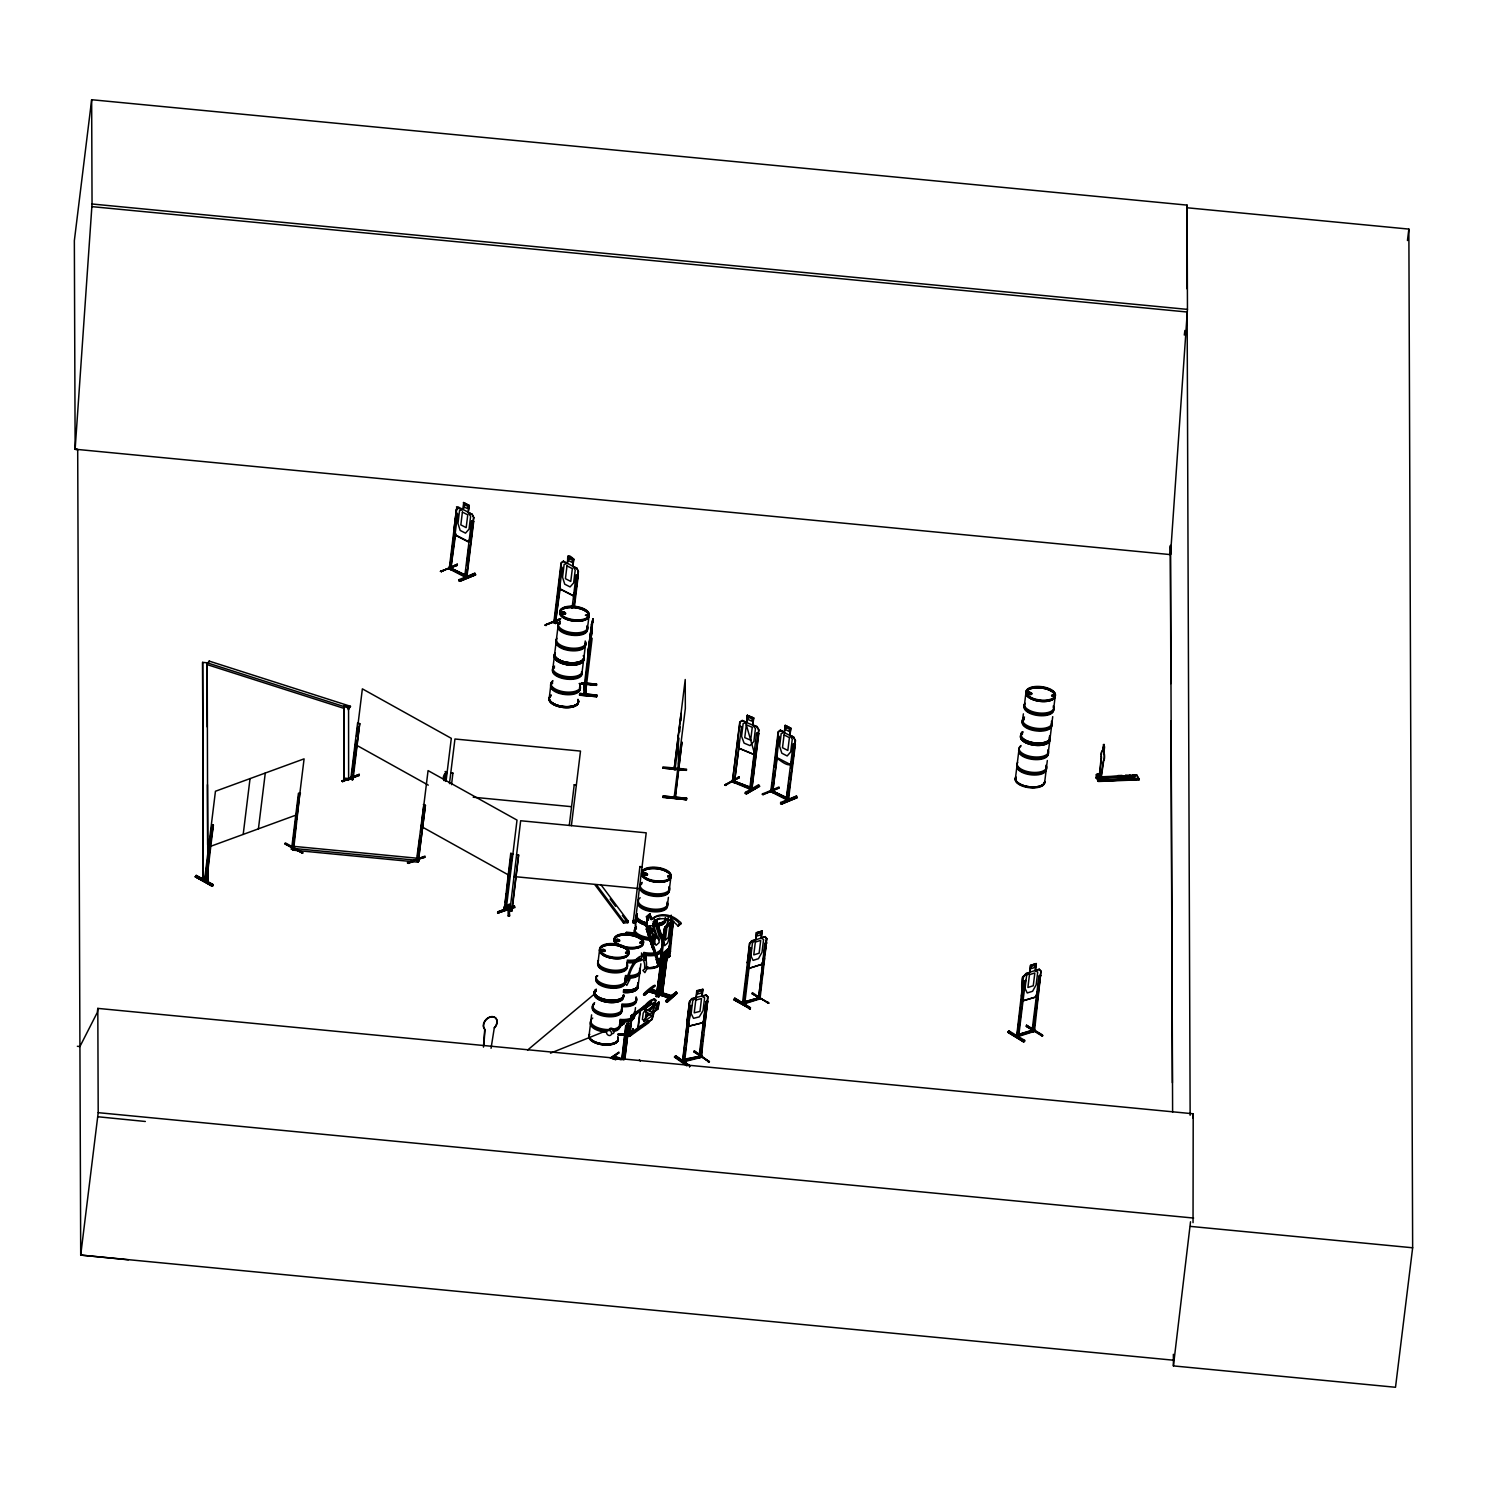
<?xml version="1.0" encoding="UTF-8"?>
<svg xmlns="http://www.w3.org/2000/svg" width="1487" height="1487" viewBox="0 0 1487 1487"><rect width="100%" height="100%" fill="white"/><g stroke="black" fill="none" stroke-linecap="round" stroke-linejoin="round"><path stroke-width="1.5" d="M591.752 625.507L592.439 620.73M1098.057 774.467L1098.112 775.712L1098.205 774.504M1099.748 774.504L1099.934 775.638L1100.12 774.708M634.875 934.208L626.343 932.646L634.912 933.855M1097.536 774.913L1098.41 775.508M591.975 625.748L592.848 618.666L589.93 644.28L591.436 628.146L591.51 631.473M591.529 633.258L591.789 629.168M663.09 796.065L686.641 798.24L663.09 796.065L662.96 797.46L686.511 799.653L662.979 797.032L686.511 799.69L686.641 798.24M1098.819 775.285L1099.079 775.842M1099.915 775.285L1097.443 774.653M75.131 449.223L92.045 203.998L91.655 99.722L1187.072 205.113L1187.462 309.389L1170.529 554.614L75.131 449.223L77.696 449.483L80.707 1255.084L128.347 1259.805M483.461 1047.127L484.725 1029.357A7.9 5.874 -48.3 0 1 485.933 1019.506A7.9 5.874 -48.3 0 1 495.543 1017.87A7.9 5.874 -48.3 0 1 494.316 1027.721L491.045 1048.298M483.87 1045.138L484.966 1029.58A7.9 5.874 -48.3 0 1 486.175 1019.729A7.9 5.874 -48.3 0 1 495.784 1018.093A7.9 5.874 -48.3 0 1 494.576 1027.945L494.316 1027.721M592.662 622.198L584.465 695.08L591.733 629.596C590.376 626.64 585.785 673.537 589.577 653.518M1098.354 775.303L1097.425 773.742L1098.465 774.857L1097.61 778.946L1098.465 774.857M1101.105 778.463L1103.633 761.047A5.26 1.599 87.6 0 0 1104.209 753.221L1104.153 744.392L1102.387 750.768A5.26 1.599 87.6 0 0 1101.179 757.589L1099.283 776.028L1100.808 778.482L1103.317 761.047A5.26 1.599 87.6 0 0 1103.893 753.221L1104.562 746.883L1103.428 744.467M591.826 635.079L591.956 623.09L591.64 624.614M659.206 962.312L647.496 928.39L646.585 929.171L652.626 948.353L646.362 929.208L646.678 925.676M647.012 925.843L646.733 929.171L652.942 948.186L656.269 954.115M465.078 576.491L449.576 568.499L449.278 566.696L451.212 567.699M465.059 574.893L465.524 576.64C470.487 577.941 463.628 571.175 464.706 576.807L471.565 521.008L473.684 521.584L466.844 577.346M553.815 622.774L553.87 620.469L556.082 621.027L555.562 623.518L553.796 622.663L561.101 562.755L563.387 561.175C572.83 569.856 561.9 547.606 573.852 559.261L572.848 566.194L575.209 570.097L573.629 582.904L570.097 586.919L564.744 584.187L562.569 577.216L564.131 564.391L567.272 563.573L568.127 556.324M554.149 620.692L556.398 621.194M589.837 639.168L589.261 649.782L589.967 646.064M772.348 790.378L771.14 789.764L772.013 789.393M772.998 792.218L788.482 800.043M773.24 790.192L770.935 789.504L770.731 791.697L778.166 731.79L780.471 730.21L784.355 732.217L785.21 725.34L790.935 728.295L789.913 735.229L793.779 737.069L789.857 735.284M788.203 798.389L788.129 800.526L770.972 791.753M656.176 996.364L659.28 996.383L656.176 996.364L660.971 963.966L659.912 964.877A14.796 6.747 7 0 1 645.674 968.502M659.038 996.327L663.295 961.29L661.808 960.825M579.54 695.21L596.677 696.678L579.558 695.024M589.131 642.793L588.239 650.73L591.64 624.41L584.298 685.414L584.521 682.273M682.552 1061.495L682.7 1059.506L699.578 1056.328L684.503 1059.655M699.355 1055.287L699.41 1057.777L701.752 1055.287L701.511 1057.313L682.737 1061.997L689.299 1005.788L690.99 1005.361L684.578 1061.662L684.875 1059.525M1099.841 773.705L1101.495 757.571A5.26 1.599 87.6 0 1 1101.365 756.214M588.313 650.73L588.48 649.001M91.655 99.722L74.35 240.69L75.131 449.371L77.696 449.613M1193.039 1222.649L1193.206 1113.782L97.807 1008.39L97.306 1012.461L79.926 1046.532L77.361 1046.29M97.807 1008.39L98.198 1112.666L80.707 1255.084L1173.801 1360.233M207.213 726.92L206.99 664.559L209.202 661.102L350.504 706.306L348.516 707.998L207.195 662.812L202.622 662.366L203.217 878.929M209.202 661.102L206.99 664.559L343.869 708.332M213.087 884.635L196.21 875.471L213.087 884.635L212.028 886.14L195.28 876.772L212.827 885.676M196.265 875.415L195.243 876.902M202.622 662.366L203.217 881.233L207.808 881.679L207.195 662.812M206.526 880.88L204.853 881.345L211.879 825.489L213.366 824.932L206.86 879.207L209.76 849.244M210.299 844.765L213.366 824.932M212.028 886.14L195.355 876.735M243.199 834.411L250.039 778.612M258.422 828.835L265.281 773.036M291.21 847.386L285.151 844.04L285.281 842.869L302.177 852.163M285.392 843.798L302.846 852.887L295.857 849.932M291.415 849.17L293.831 848.817L294.073 846.791L291.582 849.114L298.441 793.314L299.928 792.757L293.664 849.04L291.415 849.17L291.917 846.977M293.664 848.928L292.158 849.43L291.824 847.088M292.158 849.43L299.017 793.63L300.504 793.073M418.721 858.984L418.739 861.252L416.472 860.527L423.907 804.523L425.412 805.341L418.237 862.2L292.679 850.118L292.883 846.27L416.174 858.129M293.59 844.281L296.08 824.114M296.619 819.634L304.091 758.853L215.448 791.251L204.444 880.955M301.935 853.278L302.158 852.107M348.348 707.942L348.571 706.195L343.999 705.749L344.055 779.876L348.627 780.303L348.571 706.195M348.516 707.998L348.293 709.745L350.504 706.306M351.713 776.53C350.951 784.839 358.386 773.705 342.642 781.642L341.806 781.01M353.162 777.72L359.148 775.508L359.296 774.337L342.512 781.363L359.018 775.229M342.642 781.642L342.772 780.471M359.724 723.593L357.623 722.961L350.783 778.928L352.289 779.597L359.724 723.593L353.051 779.485M352.716 777.664L351.025 776.79L351.62 778.612M351.601 776.53L351.36 778.556L352.772 779.262M352.159 772.032L356.062 740.191M356.545 736.195L357.716 726.79M358.255 722.329L362.363 688.853L451.305 738.333L446.044 781.195M350.876 776.79L352.289 777.497L352.14 779.653L353.33 777.385M358.311 774.876L359.148 775.508M457.345 564.205L441.267 571.603L457.308 564.186L457.215 565.357L440.431 571.361L457.215 565.357M441.397 571.863L441.546 570.711M407.494 862.776L408.33 863.389L408.386 862.2M450.003 566.566L449.223 568.982L456.509 508.982L454.241 527.383L455.171 535.116L468.609 542.049L471.416 536.231M450.301 564.131L452.773 544.038M453.331 539.577L454.148 532.885M450.765 567.532L450.97 569.725L451.49 567.235M455.728 533.684L450.673 569.633L457.643 513.833L456.621 512.792M416.49 860.694L417.308 858.278M417.587 856.047L420.059 835.88M420.598 831.4L421.434 824.672M421.973 820.192L428.07 770.601L517.011 820.099L506.138 909.747M417.122 858.185L418.163 861.456L425.412 805.341M411.527 861.345L407.401 862.888L424.985 856.103L424.854 857.255L417.977 859.263L417.996 861.363M468.256 512.42L469.26 505.487L463.535 502.532C469.204 520.134 439.52 495.413 472.011 514.446M463.702 502.866L462.68 509.799L459.539 510.617L457.977 523.424L460.152 530.394L465.505 533.145L469.037 529.13L470.617 516.305L468.033 512.55L469.26 505.487M423.925 856.754L417.717 859.04M459.818 581.305L458.981 579.688L474.799 573.183L475.617 574.837L459.818 581.305L475.636 574.8M465.264 576.584L466.082 569.874M466.639 565.413L469.093 545.339M465.264 575.023L451.137 568.276L466.267 575.525L466.472 577.699L473.851 517.718L472.123 514.26L468.424 512.346M471.23 536.082L473.479 517.792M443.944 780.582C441.063 774.318 449.204 771.028 445.059 771.623M444.52 780.359L445.356 773.649M445.468 781.418L446.565 772.459M474.911 573.331L458.832 580.841M449.464 783.63L454.948 739.002L580.506 751.084L571.398 825.675M451.546 784.671L452.903 773.11L450.784 772.905L452.903 773.11M514.279 905.769L515.06 907.442L497.625 913.074L497.773 911.903L514.279 905.769L497.773 911.903M510.747 853.371L512.848 854.003L510.747 853.371L504.297 908.873M504.558 906.828L504.483 908.966C507.402 910.732 506.621 906.773 503.981 907.051M505.283 902.442L506.379 893.483M506.918 889.003L507.755 882.293M508.294 877.813L510.784 857.646M512.272 854.207L505.078 909.97L506.249 907.721L504.985 906.996L503.721 909.077M508.182 915.936L507.996 905.025L509.39 904.022L509.483 916.066L508.182 915.936L509.353 915.75M509.632 908.408L509.892 910.973L510.134 908.39M509.483 916.066L509.576 914.895M559.818 619.967L545.023 625.153L559.744 619.614M545.989 625.655L546.026 624.466L559.967 618.796M511.695 911.066L518.61 854.858L516.491 854.653L518.61 855.229L512.011 911.066L509.632 910.472M554.632 620.153L556.826 602.291M557.365 597.83L561.454 562.867L563.443 561.454M561.212 566.584L562.235 567.606L555.376 623.406L560.32 587.477M549.149 698.76L550.655 686.418M552.867 668.425L554.391 656.083M554.521 654.875L556.082 642.533M557.941 627.124L556.361 639.949A14.982 6.822 7 0 0 570.859 649.912A14.982 6.822 7 0 0 585.209 642.644M573.629 559.391L572.625 566.324L576.714 568.034L578.443 571.491L576.008 590.004M572.049 608.276L576.157 574.781L578.276 575.376L574.447 606.622M572.588 608.034L573.146 603.573M573.685 599.112L574.242 594.651M578.053 571.566L575.822 589.874L573.09 595.525L559.93 588.759L558.833 581.175L559.763 588.908L573.201 595.822L575.989 589.8M573.889 606.845L578.239 571.491L576.714 568.034M583.759 658.908L582.198 671.25A14.74 6.71 7 0 1 565.655 676.362A14.74 6.71 7 0 1 553.387 666.734M583.908 657.7L585.413 645.358M587.588 627.365L589.149 615.023M585.636 679.931L586.733 670.99M587.291 666.529L588.108 659.838M588.926 653.146L589.484 648.685M569.279 825.489L574.224 784.783L576.343 785.359L574.224 784.783M592.123 638.258L585.283 695.154C588.071 691.641 582.885 690.804 584.447 693.871M579.335 683.741L596.454 685.34L596.603 684.15L581.621 682.756L596.603 684.169M596.659 696.808L596.789 695.042M588.964 1036.197L590.506 1023.855M591.603 1014.859L590.785 1021.272A14.982 6.822 7 0 0 605.302 1031.234M599.577 949.635L598.071 961.977A14.982 6.822 7 0 0 612.57 971.94A14.982 6.822 7 0 0 626.919 964.691M600.822 884.561L628.053 920.955L627.83 922.702L623.555 923.018L623.759 921.289L596.529 884.877M626.324 933.353L626.455 932.163L635.023 933.055M616.324 1059.395L612.105 1057.889L612.384 1056.755L620.544 1059.711M614.205 1056.551L622.365 1059.506M639.912 866.549L642.049 867.125L639.912 866.549L633.072 922.721C636.269 924.914 636.771 919.115 633.146 920.732M620.915 1025.547L621.306 1022.35L624.205 1020.305L624.391 1023.707L620.915 1025.547L623.815 1023.502L624.205 1020.305M610.934 1057.592L618.666 1052.982L611.789 1057.815M621.492 1025.751L621.882 1022.554L624.782 1020.51M611.659 1058.205L615.748 1059.673L611.603 1058.335L618.908 1052.164L610.376 1058.112M634.949 923.018L635.191 920.379L632.997 921.252M621.826 1058.856L625.674 1025.751L627.7 1024.58M622.012 1059.19L626.046 1026.234C629.763 1026.142 626.083 1021.179 626.51 1026.067L625.674 1025.751M622.904 1056.105L623.704 1049.562M624.726 1043.093L625.321 1036.476M626.064 1032.201L626.845 1025.528L628.741 1026.086L624.912 1059.097M627.086 1026.272L629.243 1025.658L627.086 1026.272L628.666 1023.019L626.808 1023.725M623.425 1059.692L627.57 1026.904L624.094 1059.673M623.889 1059.599L627.942 1026.569M628.388 1025.342L628.666 1023.019M624.614 1058.856L628.927 1026.402M629.243 1025.658L627.867 1027.145L626.046 1026.234M630.934 1033.335C632.087 1038.205 626.808 1031.327 629.614 1036.216M633.22 1014.729C634.28 1019.673 629.243 1012.573 631.826 1017.647M629.67 1036.067L628.704 1036.104L631.343 1015.509L632.477 1014.692M629.54 1036.253L632.291 1014.636L633.369 1015.249L631.343 1015.509M629.782 1036.104L628.927 1034.283M632.347 1014.877L631.956 1017.796M662.849 768.11L662.979 766.939L686.529 769.169L686.399 770.34L662.849 768.11L686.399 770.34M634.67 1014.041L635.488 1007.647M638.239 985.1L639.763 972.74M640.042 970.156L640.86 963.762M654.912 1004.71L655.711 1000.1C650.934 996.364 643.629 1007.703 639.968 1010.9L637.979 1027.015L641.808 1026.513M638.351 1026.848L640.302 1011.067M643.499 994.691L654.596 985.881L644.689 995.063C638.89 995.993 657.905 981.476 654.708 986.216L644.689 995.063M674.466 767.199C675.433 766.009 676.492 770.954 674.057 769.727L685.228 679.522L685.34 708.481L674.076 798.11L675.247 797.738M681.065 720.73L681.065 713.425L674.206 769.244M675.042 769.801L678.853 738.147M679.689 731.92L680.228 726.957M648.592 991.625L669.949 998.13L648.592 991.587M649.15 991.141L649.28 989.97L671.548 996.848L671.696 995.677L650.395 988.985L650.247 990.156M650.451 989.022L671.678 996.569M674.076 798.11C674.169 793.556 676.325 797.348 674.559 795.601M675.117 797.775L681.975 741.976L675.265 798.222M628.797 1036.216L649.001 1020.807L648.778 1022.684L629.503 1036.458M631.083 1017.61L651.287 1002.201L651.064 1004.097L630.934 1017.331L632.96 1016.848M653.518 985.844L654.708 986.216M641.752 1026.755L652.068 1019.283L655.711 1000.1M638.127 1026.774L641.585 1026.439L652.087 1019.469L654.299 1011.643L658.146 1008.929L658.983 1002.071L657.923 1008.855L653.964 1011.42L652.273 1015.77L645.079 1020.826L642.421 1019.562L643.202 1013.167L646.715 1007.554L653.89 1002.498L654.763 1005.026L658.983 1002.071M667.589 903.78L668.407 897.367M669.485 888.371L671.027 876.029M656.418 996.68L660.693 961.81L662.83 962.238L658.555 997.108L662.291 962.182L660.804 961.717M657.142 993.576L657.942 987.033M658.481 982.665L659.559 973.948M660.098 969.598L660.618 965.23M657.366 993.632L657.905 989.283M658.704 982.74L659.503 976.197M660.321 969.654L660.841 965.305M659.038 982.721L659.559 978.353M658.332 997.033L663.295 961.29M659.243 996.494L663.853 958.836M660.079 991.848L664.187 959.059M659.912 993.948L661.938 994.45L666.696 958.818L665.563 959.617L661.529 994.543L665.674 959.524L666.957 958.855L665.098 958.279M661.585 994.431L666.009 959.505M666.678 958.65L662.421 993.762L666.919 958.966M677.198 993.242L667.18 1002.126L666.139 1000.602C667.143 997.015 679.317 990.714 676.009 992.907L676.195 991.773M666.306 1001.699L666.25 1000.658M667.18 1002.126L677.105 993.112M672.124 996.309L659.299 992.238M687.737 1065.324C688.128 1063.502 671.38 1056.03 675.377 1056.811L675.526 1055.64L689.745 1065.659L689.615 1066.83M688.611 1026.383L687.18 1019.97L689.448 1001.532L691.92 998.558L706.232 994.933L708.054 997.015L705.6 1015.435L702.905 1022.61L688.444 1026.272L703.054 1022.721L705.637 1015.305M687.329 1020.082L689.633 1001.587L691.92 998.558M689.801 1001.68L682.44 1061.588L684.132 1061.16M684.689 1056.699L685.767 1047.777M686.325 1043.316L687.143 1036.606M687.7 1032.145L688.797 1023.223M689.336 1018.762L690.154 1012.052M696.065 997.74L696.734 990.695L703.054 989.245L701.976 996.402L704.615 997.796L703.035 1010.602L699.28 1016.885L693.537 1018.335L691.139 1013.614L692.719 1000.807L695.897 997.554M689.745 1065.659L689.466 1066.681M739.169 776.66L739.076 777.85L724.82 784.969M725.786 785.508L725.898 784.337L725.637 785.248L738.927 777.589M694.317 1051.829L709.411 1061.83L694.132 1052.053L694.317 1050.881L708.518 1061.755M702.663 989.413L701.808 996.29L706.269 995.305M695.173 1051.792L694.132 1052.053M732.459 779.783C731.325 782.998 736.678 783.779 734.132 780.545C730.414 779.82 735.061 778.686 733.203 781.642M702.18 1045.789L701.288 1057.294L707.645 1001.141L705.953 1001.569L698.909 1057.424L699.875 1057.722M699.596 1057.722L705.953 1001.569M705.433 1015.324L707.682 997.033M734.355 782.701L741.474 726.548M702.719 1041.328L703.537 1034.636M704.095 1030.156L707.645 1001.141M739.002 746.641L734.485 782.236M734.82 782.441L735.08 780.34L732.905 779.504M746.586 722.143L747.273 715.359L753.779 717.924L752.775 724.875L757.032 726.492L758.983 729.857L751.641 789.82L732.403 781.902L739.745 722.05L742.255 720.34L746.771 722.459M747.422 715.266L746.623 722.533L743.165 723.5L741.585 736.325L744.095 743.128L750.024 745.6L753.872 741.437L755.433 728.611L752.552 725.005L753.537 718.054M708.351 1062.09L708.63 1060.993M750.693 740.117L752.255 727.292L746.344 724.82L744.764 737.645L750.656 740.136M746.325 793.928L745.377 792.367L758.705 784.708L759.597 786.288L746.325 793.928L759.597 786.251M745.526 793.482L745.415 792.385M751.418 789.82L749.467 788.984L750.192 786.623M749.745 789.169L756.53 733.221L758.76 733.667L751.902 789.467L732.663 781.549M754.522 753.035L750.266 788.686M751.102 789.727L751.418 787.664L734.541 781.251L750.117 787.218M756.363 748.24L758.612 729.931L756.771 726.771L742.18 720.693M752.087 787.274L751.883 789.411M733.667 999.636L750.229 1008.799L733.667 999.58L734.782 998.167L750.507 1007.758L749.392 1009.245M763.054 794.671L778.872 788.166L779.021 787.013L762.087 794.188L763.054 794.671L763.11 793.5M747.329 962.405L749.411 943.855L751.734 940.788L755.452 939.617L752.459 942.981L750.898 955.806L753.091 960.379L758.463 958.687L762.013 952.275L763.574 939.468L760.991 938.093M759.745 998.409L742.403 1003.911L749.764 944.003L751.957 941.104L765.303 936.661L761.214 937.795L762.218 931.029L756.307 932.758L755.619 939.784M743.556 1002.238C741.288 1000.323 743.742 1007.814 743.463 1002.201L758.537 997.907L744.355 1001.885M743.221 1004.227L749.801 948.427L751.381 947.925L744.745 1003.744L743.723 1003.409M743.649 1003.353L746.734 981.085M747.273 976.624L751.381 947.925M771.418 791.4L772.515 782.478M773.073 778.017L773.891 771.325M774.43 766.864L778.519 731.901M772.441 790.359L772.627 792.534L777.106 758.742M755.786 939.896L756.641 933.018M752.162 993.781L768.853 1003.074L752.162 993.781L752.348 992.61L768.147 1003.167M761.158 938.185L762.05 930.936M781.474 804.114L780.638 802.497L796.493 796.01L797.274 797.534L781.474 804.114L797.292 797.608M790.712 728.426L789.69 735.359L792.274 739.132L790.694 751.939L787.162 755.954L781.827 753.203L779.634 746.251L781.214 733.426L784.355 732.608L785.21 725.34L790.935 728.295M760.006 998.911L766.418 942.665L764.838 943.167L758.537 999.301L759.039 997.257C763.519 995.974 754.913 996.643 758.091 998.855M758.89 997.294L758.351 999.357L765.377 943.501L766.957 943M764.485 954.58L766.456 938.576M761.493 982.851L759.299 998.483L760.006 996.383M764.671 954.691L766.66 938.427L765.136 936.55M762.032 978.39L763.128 969.45M763.686 964.989L764.504 958.297M764.857 954.635L766.827 938.539M788.407 800.08L795.359 744.411L793.222 743.816L786.158 799.578L786.437 797.497L788.891 798.11M788.835 783.761L786.195 799.523M789.393 779.3L790.21 772.608M790.768 768.147L791.307 763.686M787.181 799.448L787.515 797.385L786.437 797.497M786.92 797.85L772.812 791.084L787.943 798.333L787.906 800.508L795.303 740.526M776.827 757.942L776.084 750.117L776.827 757.942C798.315 775.415 790.954 755.656 795.136 740.6L793.5 737.329L780.34 730.545M793.612 737.143L795.508 740.526L793.073 759.039M767.887 1003.372L768.073 1002.201M796.567 796.158L780.508 803.668M1015.342 779.058L1016.885 766.697M1017.182 764.114L1018.762 751.307M1022.573 720.228L1023.391 713.834M1024.45 704.838L1025.974 692.477M1007.796 1032.164L1023.521 1041.829L1007.796 1032.22L1008.911 1030.751L1008.632 1031.774L1024.487 1041.513L1024.636 1040.342L1008.818 1030.807M1044.71 781.883L1046.235 769.522A14.777 6.729 7 0 1 1029.655 774.634A14.777 6.729 7 0 1 1017.35 764.987M1046.513 766.939L1047.331 760.526M1048.409 751.548L1049.952 739.188M1050.101 737.998L1051.625 725.637M1051.904 723.054L1052.722 716.641M1053.8 707.663L1055.231 696.065M1021.457 994.989C1024.283 1018.335 1019.227 974.877 1023.539 976.439L1026.049 973.483L1039.264 969.134L1040.956 971.123L1037.257 1002.034M1032.127 1031.55L1034.246 1031.439L1017.089 1036.829L1018.651 1036.476L1025.528 980.509L1023.948 981.011L1016.904 1036.885L1017.61 1034.785L1032.108 1030.156M1017.851 1035.993C1017.833 1032.703 1020.361 1034.45 1016.792 1034.45M1016.55 1036.495L1018.13 1035.993L1021.681 1006.978M1022.238 1002.498L1023.335 993.576M1023.874 989.115L1024.692 982.424M1018.558 1033.893L1018.13 1035.993M1018.855 1036.253L1019.097 1034.227M1035.119 970.676L1037.722 972.052L1036.142 984.859L1032.591 991.271L1027.22 992.963L1025.026 988.39L1026.606 975.565L1029.747 972.368L1030.435 965.342L1036.346 963.613L1035.342 970.379M1039.32 969.505L1035.287 970.769L1036.179 963.52L1030.603 965.509L1029.933 972.479L1026.086 973.688L1023.892 976.587M1026.29 1026.365L1026.476 1025.194L1042.275 1034.859L1042.015 1035.956L1026.29 1026.365L1042.982 1035.547L1042.015 1035.956M1032.182 1029.58L1034.673 1029.301L1033.186 1029.84L1033.019 1031.922L1031.941 1031.606L1038.967 975.751L1040.547 975.249L1034.469 1031.402M1032.48 1031.941L1033.261 1029.896M1032.777 1031.904L1039.525 976.085L1041.104 975.584M1038.521 989.561L1040.956 971.123M1034.246 1026.588L1035.064 1019.896M1035.621 1015.435L1036.718 1006.495M1100.492 774.43L1096.365 774.597L1096.235 778.054L1134.916 776.418M1096.923 777.813L1097.425 773.742M1097.778 773.723L1097.982 778.928M1127.295 778.742L1097.889 779.987C1098.651 784.932 1098.744 774.114 1098.224 779.932L1096.365 774.597M1101.347 754.838A5.26 1.599 87.6 0 1 1102.703 750.749L1103.558 744.745M1102.35 779.764L1102.592 777.813L1102.48 780.526M1187.054 288.831L1187.072 205.113M1117.982 775.601L1120.194 779.783L1117.982 775.601L1122.109 775.433L1124.376 779.114M1125.789 775.285L1128.001 779.448L1125.789 775.285L1129.916 775.117L1132.183 778.798M1129.916 775.117L1136.756 775.303L1139.172 779.82L1098.391 781.474M1184.303 335.058L1184.879 330.449M1132.685 774.987L1134.897 779.169L1132.685 774.987L1136.812 774.82L1139.098 779.764M1192.723 1117.852L1193.206 1113.782M1186.738 207.734L1408.858 229.091L1412.65 1247.779L1395.512 1387.278L1173.41 1365.902L1190.529 1221.775M1407.446 240.541L1408.858 229.091M660.395 959.896L659.875 964.784L664.336 929.375L659.912 964.877L658.035 964.951L656.362 959.635L658.258 958.725L659.856 964.022A14.703 6.71 7 0 1 645.786 967.609M661.548 948.78L663.945 930.304M665.061 926.773L663.63 930.23L667.143 924.914L667.998 918.037M668.239 918.111L667.459 925.118L665.302 927.052M668.462 918.836L668.183 921.122L670.098 919.394M668.128 954.97L668.537 951.661L670.488 951.234L668.537 951.661M668.239 955.137L672.328 922.405L673.481 921.661M673.239 921.624L668.667 957.108L669.875 956.29L673.239 921.624L669.317 947.851L661.659 954.264M669.094 956.996L669.429 952.145M662.849 767.682L686.399 769.913M589.577 653.369L588.462 659.094L589.317 653.332M596.473 685.042L579.354 683.444M1098.187 775.062L1099.153 774.69M1098.893 775.47L1099.451 774.541L1099.599 775.508M1119.488 776.827L1122.889 777.72L1119.655 776.827M669.038 947.628L670.841 940.1M591.38 624.596L591.714 623.072M620.822 1023.837L621.975 1024.264M656.139 925.416L653.239 921.977L654.224 921.048L657.124 924.505L656.139 925.416L645.618 926.122L648.276 916.104L649.261 915.174L652.18 918.631L651.194 919.542L648.276 916.104M649.261 915.174L645.618 926.122M629.968 1033.446L631.101 1033.855L629.837 1034.617M649.261 989.989L670.507 996.829L670.451 997.833L649.02 991.123L670.321 997.796M628.704 1026.327L627.44 1026.997M584.54 683.369L585.339 682.347L585.395 694.187M563.35 613.982L564.707 613.295L562.142 613.536M564.93 613.406L561.844 612.737L563.09 613.202M586.919 615.86L585.915 615.153L587.309 615.283M586.417 615.618L586.975 615.06M604.744 950.472L602.068 949.877L602.477 951.252M603.164 951.42L604.856 950.212L602.068 949.877M616.436 939.71L616.993 941.215M616.306 940.602L618.927 941.178M643.685 873.928L646.659 873.854L644.15 873.445M646.083 874.802L643.89 874.04L646.25 874.895M646.696 873.928L644.54 872.906L643.89 874.375M646.603 874.635L646.696 873.594M626.12 952.2L627.681 953.093M641.566 942.07L640.767 943.204M640.023 942.423L641.64 942.052M669.02 876.122L667.923 876.717L669.392 876.215M669.02 875.601L667.867 876.419M1028.576 693.983L1028.855 692.998L1030.919 693.574M1028.855 693.462L1031.197 692.868L1028.855 692.198M1030.919 693.927L1031.011 692.868M1052.629 696.083L1051.681 695.358L1053.651 696.065M1053.242 694.801C1051.476 694.429 1055.342 698.035 1051.644 695.488M1053.818 695.433L1053.335 695.879M612.161 1057.815L616.287 1059.172M630.767 1035.398L628.704 1036.104M763.742 958.687L761.79 964.227L748.463 968.613M763.909 958.799L761.957 964.338L748.277 968.502M1035.807 996.625L1038.335 989.45M1022.405 1001.086L1036.086 996.922L1038.707 989.524M627.495 1024.506L627.421 1023.967M734.745 998.167L750.377 1007.907M1024.636 1040.342L1024.264 1041.439M468.498 541.751L471.398 536.026M790.155 764.56L792.887 758.909M753.426 754.002L756.511 748.165M661.455 959.078L659.652 959.673L661.325 960.36L669.113 953.557L660.581 960.119M660.823 964.041L665.321 928.78L667.143 924.914M670.302 951.383L668.648 951.81M553.908 620.637L555.803 621.473M773.463 790.21L772.627 792.534L779.3 736.641L778.277 735.6M359.166 774.374L341.694 781.121M408.256 863.036L414.445 860.731M762.924 794.411L778.649 787.906M675.284 767.273L674.373 767.218M509.112 904.988L509.167 915.88M656.362 959.784L657.496 959.468M657.068 959.041L658.258 958.725M666.975 951.122L669.726 956.29L659.875 964.784M663.815 959.914L657.96 964.933L658.834 964.189M668.648 956.271L669.875 956.29M612.365 1056.774L618.425 1059.134M1098.112 781.084L1139.042 779.3L1098.149 781.084L1096.031 777.329M1138.596 778.575L1131.83 778.556M1138.856 779.374L1138.614 778.259M745.006 1001.718L744.095 1001.29M564.986 612.96L564.056 613.964M585.339 615.265L587.737 615.283M668.165 876.754C666.994 877.144 669.28 875.583 669.113 876.085M604.577 950.899L602.811 950.1L602.179 951.122M619.112 940.23L616.194 940.137L617.421 940.602M627.31 952.647L625.897 952.219M627.551 953L625.841 953.148L626.417 952.405M641.529 943.074L640.228 942.646M642.087 942.962L640.284 943.39L640.135 942.238M1028.056 693.016L1029.283 692.236M1051.551 695.544L1052.629 695.897M1053.577 695.21L1052.517 695.042M661.455 956.048L663.053 955.212M668.035 954.078L666.771 956.122M653.239 921.977A18.885 16.357 47 0 1 676.381 924.263L678.146 926.141L678.797 924.858M651.194 919.542L654.224 917.2A22.045 19.108 47 0 1 679.224 921.327C683.091 923.055 679.726 926.197 678.239 922.237A22.045 19.108 47 0 0 653.258 918.111M647.588 920.249L646.417 916.68L649.838 913.743L651.585 919.096M646.826 916.791L649.8 914.077M649.67 915.75L647.737 917.498L648.518 919.858M656.046 954.152L661.938 948.818M662.161 948.78L656.046 954.45L652.719 948.223M665.079 926.977L672.775 920.137L670.581 922.089M672.682 920.397L670.451 922.423L671.213 915.137L669.912 936.048L667.626 943L664.633 945.695L663.722 941.624M661.418 948.576L661.789 954.635L669.28 947.702M666.269 1000.732L676.288 991.885M666.176 1001.513L676.195 992.665M665.99 1001.755L676.325 992.851M662.291 942.405L655.488 921.42L656.399 920.62L663.221 939.412M646.362 929.208L648.202 928.278M655.488 921.42L657.087 920.509M673.983 921.847L672.328 922.405M657.96 960.305C675.972 941.699 659.206 964.896 657.477 958.818M668.834 956.178C664.893 960.899 654.28 970.379 658.072 958.799M527.625 1050.026L594.744 993.781M678.146 926.141L681.25 923.501M512.253 909.022L509.948 908.39M668.983 956.977L666.938 957.2M659.169 964.635L647.496 928.39M456.509 508.982L458.795 507.383M458.851 507.662L456.676 509.167L454.613 527.383L455.505 534.892L468.665 541.677M778.352 731.976L780.471 730.21M631.101 1015.64L654.596 998.892M632.049 1015.751L651.287 1002.201M654.986 1005.1L658.834 1002.387M626.901 1025.417L626.027 1026.495M628.815 1034.246L648.295 1020.547M629.763 1034.357L649.001 1020.807M742.31 720.6L739.987 722.217L732.403 781.902M675.47 1055.658L689.615 1065.789M659.708 963.78L659.15 963.985M739.727 725.823L741.009 726.808M724.708 785.062L739.225 776.679M735.08 780.396L734.132 780.545M745.396 793.296L758.798 785.824L745.229 793.519M745.452 721.846L754.318 752.812M753.63 717.998L747.273 715.359M738.797 747.998L737.664 740.359L738.611 748.11L753.519 754.318L756.567 748.37M1016.643 1036.383L1023.539 976.439M1032.368 1029.524L1034.134 1028.967M562.439 612.068L561.844 613.109L563.796 613.834M1028.205 693.648L1030.974 693.128M669.02 876.01L667.942 875.88M601.882 949.561L604.057 949.487M619.112 940.974L617.7 941.383M641.473 942.405L640.377 942.182M641.975 943.074L640.135 943M511.937 909.04L510.115 908.334M633.388 920.267L633.072 922.814L633.555 920.267M633.072 922.349L634.949 922.962M463.535 502.532L469.093 505.561M472.123 514.26L473.851 517.718M563.387 561.175L576.603 568.22M573.852 559.261L567.96 556.398M545.023 625.153L560.841 618.592M550.487 1053.168L608.016 1030.045M212.79 824.597L211.879 825.489M285.151 844.04L291.656 846.772M291.582 849.114L293.236 848.501M408.33 863.389L414.315 861.177M424.854 857.255L417.903 859.3M497.625 913.074L514.39 906.921L497.866 913.055M210.764 846.27L297.233 814.653M762.218 931.029L756.307 932.758M750.842 947.609L749.801 948.427M742.961 1004.227L760.117 998.855M1030.77 965.602L1036.142 963.911M1022.573 1000.807L1036.086 996.922M1018.112 1033.967L1017.294 1034.878M1032.666 1030.491L1018.483 1034.469M1016.569 1036.327L1017.777 1035.937M1020.249 1035.305L1033.707 1031.049M1023.521 1041.829L1024.487 1041.513M616.659 939.394L619.168 939.784M618.927 940.639L617.384 940.695M702.812 989.524L697.068 990.974L696.232 997.851L692.124 998.874M689.782 1006.141L691.474 1005.714M706.455 1001.922L708.147 1001.494M686.418 1060.584L700.805 1056.941M649.838 913.743L651.548 919.431M646.417 916.68L647.979 920.341M656.195 920.527L662.235 939.672M683.202 1061.941L682.496 1059.599M666.269 951.16C666.771 951.959 664.392 951.215 667.496 955.137M563.071 611.956L562.086 612.663M1030.398 694.076L1028.056 693.407M623.759 921.289L628.053 920.955M652.923 924.784L657.124 924.505M205.243 879.337C208.923 878.073 202.864 878.315 205.02 881.289M1100.566 776.827L1125.436 775.786M1100.361 777.218L1134.469 775.712M1134.934 776.121L1096.477 778.054M1135.046 776.957L1096.086 777.794M1097.648 780.247L1127.295 779.058M1128.057 778.965L1139.079 778.5M1098.335 780.694L1139.042 778.984M738.11 777.292L739.076 777.85M633.313 922.312L635.191 922.925L646.213 832.832L520.654 820.75L509.892 910.918M777.998 787.571L778.872 788.166M466.175 577.607L449.316 568.945M563.034 611.863L564.577 612.198M563.443 613.257L564.651 612.402M1030.008 694.113L1028.8 693.927M645.748 874.375L644.633 874.114M613.685 1056.737L621.901 1059.692M660.767 958.706L659.8 963.985A14.684 6.691 7 0 1 645.786 967.572M591.956 628.592L585.116 685.488L584.205 685.247M581.473 683.332L596.454 685.34M584.707 692.923L585.525 692.013M579.558 694.392L596.677 695.99L579.521 694.615M674.578 796.214L675.451 795.768M92.045 203.998L1187.462 309.389M91.729 206.619L1187.128 312.01L1190.139 1115.287M344.259 778.129L348.832 778.575M473.201 797.218L571.361 806.66M292.902 848.371L418.46 860.453M513.796 876.549L639.354 888.631M203.44 879.486L208.013 879.932M98.198 1112.666L1193.596 1218.057M1190.548 1226.403L1412.65 1247.779M626.343 932.758L630.637 933.092M97.696 1116.737L145.336 1121.477M617.793 939.282L619.057 941.029L616.603 940.881M626.417 953.074C628.741 953.297 623.908 952.479 626.083 953.186M602.793 951.178L604.744 950.844L603.629 949.468M302.103 853.036L285.3 843.705M511.751 908.538L512.179 909.616M1029.283 693.5L1028.112 692.942M585.097 684.28L584.038 684.41L584.372 694.912M644.057 1006.086L639.968 1010.9M631.901 1017.034L629.893 1033.316M617.625 1052.926L618.759 1053.335M640.302 1061.123L639.447 1059.711M621.919 1058.837L613.685 1055.844L613.555 1056.997L619.67 1059.227M555.58 621.473L555.339 623.499M417.103 860.23L418.776 861.177M417.308 860.378L418.479 861.029M505.152 909.951L504 909.3M554.502 622.328L555.822 623.053M756.995 732.942L758.76 733.667M738.611 748.11L753.556 754.299M463.535 502.941L468.87 505.692M472.123 520.785L473.684 521.584M785.192 725.749L790.526 728.5M780.285 730.284L784.523 732.533M560.153 623.834L555.729 622.049L559.614 624.057M458.981 579.688L459.093 580.822M777.181 757.701L790.34 764.485M780.638 802.497L780.768 803.649M357.623 722.961L359.148 723.797M423.33 804.727L424.854 805.564M297.251 849.858L302.846 852.943M195.949 876.512L212.957 885.806M355.523 744.652L428.275 785.136M421.211 826.4L510.153 875.899M1025.528 980.509L1023.948 981.011M751.734 940.788L749.411 943.855M734.411 999.264L750.359 1008.929M1119.748 777.255C1125.027 779.671 1121.105 773.593 1119.507 777.441M694.262 1050.9L709.411 1061.774M675.135 1056.718L687.83 1065.566M674.336 1057.015L686.79 1065.844M654.373 919.189L656.12 920.713M654.15 919.226L655.897 920.75L662.105 939.728M659.763 959.58L659.038 964.728L647.291 929.059M654.373 998.799L655.563 1000.305M654.299 999.078L655.339 1000.212M706.121 995.193L707.831 997.145M643.741 874.114L646.826 874.04M1039.153 969.394L1040.751 971.271M765.006 936.81L766.623 938.687M610.135 899.04L615.581 906.327M622.384 915.434L627.83 922.702M594.949 884.802L623.555 923.018M662.514 955.36L661.994 955.899M655.135 924.04L658.871 935.453L659.131 942.591L656.139 945.286L652.681 941.029L648.332 927.739M652.923 923.594L657.273 936.884L654.28 939.598L649.931 926.289M666.604 949.914L668.091 954.561M656.399 920.62L662.514 939.524M656.195 921.308L662.31 940.193M665.711 950.695L667.198 955.267M665.265 952.033L665.748 953.502M646.585 929.171L658.146 964.859M1042.183 1035.64L1026.532 1025.194M687.384 1019.896L688.778 1026.123M747.515 962.312L748.258 966.327M747.348 962.201L748.073 966.55M559.205 581.157L560.097 588.685M652.849 923.724L653.295 931.457C647.867 921.327 646.51 929.449 653.146 933.743C651.771 947.052 656.641 947.238 654.28 934.691L658.871 939.71L654.447 932.498L653.983 923.315M661.306 948.706L661.548 954.561M636.566 917.293L636.733 921.791M635.692 917.2L635.544 928.185L635.432 922.572M592.848 618.666L592.885 622.328M588.592 650.6L588.703 659.131M588.332 650.581L588.462 659.094M585.302 684.039C587.532 696.455 583.09 696.176 584.484 683.964M1170.529 554.614L1170.455 545.339L1172.611 1112.183M1170.362 546.658L1170.864 683.592M1171.013 720.712L1172.369 1082.759M1173.373 1354.304L1173.41 1365.902M678.369 735.322L678.481 764.281M418.442 858.334L418.237 862.2M343.776 707.496L344.055 779.876M292.679 847.999L292.679 850.118M207.436 784.671L207.66 844.728M207.715 860.88L207.808 881.679M1051.123 723.834A14.777 6.729 7 0 1 1038.874 731.121A14.777 6.729 7 0 1 1022.257 722.812M1022.74 721.102A14.777 6.729 7 0 1 1024.208 719.615M1049.525 736.734A14.777 6.729 7 0 1 1033.465 743.649A14.777 6.729 7 0 1 1022.628 732.515M1051.421 722.942A14.982 6.822 7 0 1 1035.138 729.95A14.982 6.822 7 0 1 1024.134 718.667M1051.513 722.143A14.982 6.822 7 0 1 1035.231 729.15A14.982 6.822 7 0 1 1024.246 717.868M1053.316 705.86A14.777 6.729 7 0 1 1039.171 713.016A14.777 6.729 7 0 1 1024.952 703.128M1051.439 721.251A14.777 6.729 7 0 1 1035.361 728.165A14.777 6.729 7 0 1 1024.524 717.031M1053.521 710.247A14.777 6.729 7 0 1 1036.941 715.359A14.777 6.729 7 0 1 1024.636 705.712M1053.316 707.533A14.982 6.822 7 0 1 1038.967 714.801A14.982 6.822 7 0 1 1024.543 704.782M1053.409 706.753A14.982 6.822 7 0 1 1039.06 714.002A14.982 6.822 7 0 1 1024.655 703.983M1049.618 736.195A14.796 6.747 7 0 1 1033.521 743.128A14.796 6.747 7 0 1 1022.666 731.976M1047.926 749.745A14.777 6.729 7 0 1 1031.866 756.66A14.777 6.729 7 0 1 1021.03 745.526M1048.019 750.638A14.982 6.822 7 0 1 1031.736 757.645A14.982 6.822 7 0 1 1020.733 746.362M1049.487 737.329A14.796 6.747 7 0 1 1033.391 744.262A14.796 6.747 7 0 1 1022.536 733.091A14.796 6.747 7 0 0 1033.372 744.318A14.796 6.747 7 0 0 1049.469 737.385M1046.123 766.028A14.982 6.822 7 0 1 1031.774 773.296A14.982 6.822 7 0 1 1017.368 763.259M1046.03 766.827A14.982 6.822 7 0 1 1031.681 774.076A14.982 6.822 7 0 1 1017.275 764.058M1046.049 765.136A14.777 6.729 7 0 1 1031.885 772.311A14.777 6.729 7 0 1 1017.666 762.403M1047.61 752.329A14.777 6.729 7 0 1 1033.465 759.485A14.777 6.729 7 0 1 1019.246 749.597M1047.926 751.418A14.982 6.822 7 0 1 1033.577 758.686A14.982 6.822 7 0 1 1019.153 748.667M1044.655 782.422A14.777 6.729 7 0 1 1028.075 787.534A14.777 6.729 7 0 1 1015.77 777.887M1020.584 737.124A14.684 6.691 7 0 0 1037.108 745.396A14.684 6.691 7 0 0 1049.264 738.147A14.703 6.71 7 0 1 1033.298 745.061A14.703 6.71 7 0 1 1022.498 733.965A14.684 6.691 7 0 0 1021.086 735.433M666.808 904.561A14.777 6.729 7 0 1 652.644 911.717A14.777 6.729 7 0 1 638.425 901.828M669.001 886.568A14.777 6.729 7 0 1 652.942 893.501A14.777 6.729 7 0 1 642.105 882.349M667.124 901.977A14.777 6.729 7 0 1 651.046 908.892A14.777 6.729 7 0 1 640.209 897.758M669.001 888.259A14.982 6.822 7 0 1 652.7 895.267A14.982 6.822 7 0 1 641.715 883.984M669.094 887.46A14.982 6.822 7 0 1 652.812 894.486A14.982 6.822 7 0 1 641.808 883.185M667.198 902.869A14.982 6.822 7 0 1 652.849 910.118A14.982 6.822 7 0 1 638.443 900.1M667.105 903.65A14.982 6.822 7 0 1 652.756 910.918A14.982 6.822 7 0 1 638.351 900.88M668.685 889.152A14.777 6.729 7 0 1 654.54 896.326A14.777 6.729 7 0 1 640.321 886.438M665.209 917.535A14.777 6.729 7 0 1 658.388 924.486M647.254 924.096A14.777 6.729 7 0 1 636.845 914.802M665.823 918.724A14.796 6.747 7 0 1 658.481 923.892M647.328 923.483A14.796 6.747 7 0 1 636.882 914.189M663.63 935.695A14.982 6.822 7 0 1 662.143 937.219M649.261 939.394A14.982 6.822 7 0 1 636.324 927.869M663.722 934.914A14.982 6.822 7 0 1 662.235 936.42M649.354 938.613A14.982 6.822 7 0 1 636.417 927.07M663.63 933.966A14.777 6.729 7 0 1 662.18 935.453M649.466 937.628A14.777 6.729 7 0 1 635.246 927.739M649.15 940.193A14.74 6.71 7 0 1 636.417 928.836M665.488 920.695A14.703 6.71 7 0 1 658.202 925.825A14.684 6.691 7 0 0 665.47 920.657M636.733 916.178A14.703 6.71 7 0 0 647.105 925.434A14.684 6.691 7 0 1 636.771 916.159M665.674 919.858A14.796 6.747 7 0 1 658.351 925.026M647.18 924.617A14.796 6.747 7 0 1 636.752 915.304M660.265 950.844A14.74 6.71 7 0 1 657.942 952.015M654.893 952.814A14.74 6.71 7 0 1 643.778 952.405M660.358 951.81A14.982 6.822 7 0 1 657.997 953M654.912 953.799A14.982 6.822 7 0 1 643.611 953.409M659.968 953.446A14.777 6.729 7 0 1 643.462 955.007M660.247 952.609A14.982 6.822 7 0 1 643.518 954.189M659.931 964.338A14.796 6.747 7 0 1 645.748 968M609.057 1030.026A2.955 2.361 54.8 0 1 611.715 1028.261A2.955 2.361 54.8 0 1 614.187 1031.402A2.955 2.361 54.8 0 1 611.975 1033.707M640.023 957.963A14.777 6.729 7 0 1 627.31 960.137M641.473 952.963A14.777 6.729 7 0 1 641.473 956.476M639.652 969.264A14.982 6.822 7 0 1 625.302 976.513M639.577 968.372A14.777 6.729 7 0 1 625.414 975.528M641.157 959.059A14.777 6.729 7 0 1 626.994 962.702M641.473 958.204A14.982 6.822 7 0 1 627.105 961.903M641.455 954.654A14.982 6.822 7 0 1 641.975 956.476M639.261 970.955A14.777 6.729 7 0 1 625.098 978.111M639.559 970.044A14.982 6.822 7 0 1 625.209 977.312M637.719 960.119A14.982 6.822 7 0 1 627.198 961.122M641.548 953.855A14.982 6.822 7 0 1 641.566 957.405M637.756 983.335A14.796 6.747 7 0 1 623.573 990.509M636.083 996.848A14.777 6.729 7 0 1 621.919 1004.022M634.782 1014.97A14.982 6.822 7 0 1 619.93 1020.398M634.187 1012.257A14.777 6.729 7 0 1 620.023 1019.413M635.73 999.431A14.74 6.71 7 0 1 621.603 1006.587M636.064 998.539A14.982 6.822 7 0 1 621.715 1005.788M634.373 1016.625A14.777 6.729 7 0 1 619.707 1021.997M634.689 1015.751A14.982 6.822 7 0 1 619.819 1021.197M636.157 997.74A14.982 6.822 7 0 1 621.808 1005.008M637.44 985.286A14.703 6.71 7 0 1 623.35 992.424A14.684 6.691 7 0 0 637.403 985.268M637.626 984.468A14.796 6.747 7 0 1 623.443 991.643M632.886 1029.023A14.796 6.747 7 0 1 628.592 1033.409M625.544 1034.19A14.796 6.747 7 0 1 618.202 1034.394M584.874 643.555A14.74 6.71 7 0 1 570.748 650.693A14.74 6.71 7 0 1 556.566 640.823M583.406 655.581A14.74 6.71 7 0 1 569.279 662.719A14.74 6.71 7 0 1 555.097 652.849A14.684 6.691 7 0 0 567.383 662.458A14.684 6.691 7 0 0 583.852 657.366A14.703 6.71 7 0 1 567.383 662.44A14.703 6.71 7 0 1 555.134 652.83M587.086 625.581A14.74 6.71 7 0 1 571.045 632.477A14.74 6.71 7 0 1 560.227 621.362M587.105 627.254A14.982 6.822 7 0 1 570.822 634.261A14.982 6.822 7 0 1 559.818 622.979M587.198 626.455A14.982 6.822 7 0 1 570.915 633.481A14.982 6.822 7 0 1 559.93 622.179M585.32 641.864A14.982 6.822 7 0 1 570.971 649.113A14.982 6.822 7 0 1 556.547 639.094M585.227 640.971A14.777 6.729 7 0 1 571.082 648.128A14.777 6.729 7 0 1 556.863 638.239M586.807 628.146A14.777 6.729 7 0 1 572.644 635.321A14.777 6.729 7 0 1 558.424 625.432M583.796 658.276A14.74 6.71 7 0 1 567.253 663.388A14.74 6.71 7 0 1 554.986 653.76M583.406 655.934A14.796 6.747 7 0 1 569.242 663.109A14.796 6.747 7 0 1 554.986 653.202M579.484 687.44A14.74 6.71 7 0 1 563.461 694.336A14.74 6.71 7 0 1 552.644 683.221M577.997 699.429A14.703 6.71 7 0 1 565.803 706.678A14.703 6.71 7 0 1 549.242 698.407A14.684 6.691 7 0 0 565.803 706.697A14.684 6.691 7 0 0 577.96 699.466A14.74 6.71 7 0 1 561.974 706.362A14.74 6.71 7 0 1 551.157 695.247A14.703 6.71 7 0 0 549.744 696.715A14.684 6.691 7 0 1 551.212 695.265M579.837 686.529A14.982 6.822 7 0 1 563.536 693.555A14.982 6.822 7 0 1 552.551 682.254M579.93 685.749A14.982 6.822 7 0 1 563.629 692.756A14.982 6.822 7 0 1 552.644 681.455M579.837 684.856A14.777 6.729 7 0 1 563.759 691.771A14.777 6.729 7 0 1 552.922 680.637M581.417 672.031A14.777 6.729 7 0 1 565.339 678.964A14.777 6.729 7 0 1 554.502 667.812M582.235 672.96A14.982 6.822 7 0 1 563.517 677.793A14.982 6.822 7 0 1 554.428 666.864M582.328 672.18A14.982 6.822 7 0 1 563.61 676.994A14.982 6.822 7 0 1 554.539 666.064M577.96 700.34A14.796 6.747 7 0 1 563.777 707.496A14.796 6.747 7 0 1 549.539 697.589M578.034 699.819A14.796 6.747 7 0 1 561.919 706.753A14.796 6.747 7 0 1 551.064 695.6M577.904 700.358A14.74 6.71 7 0 1 563.777 707.515A14.74 6.71 7 0 1 549.595 697.645M625.228 982.795A14.777 6.729 7 0 1 608.648 987.907A14.777 6.729 7 0 1 596.361 978.26M625.023 980.082A14.982 6.822 7 0 1 608.741 987.108A14.982 6.822 7 0 1 597.755 975.807M626.938 963A14.777 6.729 7 0 1 612.774 970.175A14.777 6.729 7 0 1 598.555 960.286M625.135 979.301A14.982 6.822 7 0 1 610.785 986.55A14.982 6.822 7 0 1 596.361 976.531M625.042 978.409A14.777 6.729 7 0 1 610.897 985.565A14.777 6.729 7 0 1 596.677 975.676M626.585 965.583A14.74 6.71 7 0 1 612.458 972.74A14.74 6.71 7 0 1 598.276 962.87M627.012 963.892A14.982 6.822 7 0 1 612.663 971.16A14.982 6.822 7 0 1 598.257 961.122M623.741 995.156A14.796 6.747 7 0 1 605.246 999.915A14.796 6.747 7 0 1 596.268 989.115M619.335 1024.878A14.777 6.729 7 0 1 615.562 1031.049M605.19 1032.034A14.777 6.729 7 0 1 590.971 1022.145M589.558 1034.153A14.703 6.71 7 0 0 603.703 1044.004A14.684 6.691 7 0 0 617.774 1036.904A14.703 6.71 7 0 1 603.703 1044.004A14.684 6.691 7 0 1 589.577 1034.19M621.547 1006.885A14.777 6.729 7 0 1 605.469 1013.818A14.777 6.729 7 0 1 594.633 1002.666M619.651 1022.294A14.777 6.729 7 0 1 603.592 1029.208A14.777 6.729 7 0 1 592.737 1018.075M621.529 1008.576A14.982 6.822 7 0 1 605.246 1015.584A14.982 6.822 7 0 1 594.242 1004.301M621.622 1007.777A14.982 6.822 7 0 1 605.339 1014.803A14.982 6.822 7 0 1 594.354 1003.502M623.592 996.327A14.796 6.747 7 0 1 605.097 1001.104A14.796 6.747 7 0 1 596.138 990.305M619.744 1023.186A14.982 6.822 7 0 1 612.83 1030.231M609.242 1030.584A14.982 6.822 7 0 1 590.971 1020.417M619.651 1023.967A14.982 6.822 7 0 1 612.737 1031.03M621.194 1009.469A14.74 6.71 7 0 1 608.982 1016.755A14.74 6.71 7 0 1 592.402 1008.446M617.756 1037.722A14.777 6.729 7 0 1 603.61 1044.878A14.796 6.747 7 0 1 589.354 1035.026A14.777 6.729 7 0 0 603.61 1044.878A14.796 6.747 7 0 0 617.774 1037.777M617.848 1037.238A14.796 6.747 7 0 1 603.666 1044.394A14.796 6.747 7 0 1 589.428 1034.487M654.224 921.048A18.885 16.357 47 0 1 660.005 918.185M641.529 959.617A2.955 1.394 84.2 0 1 639.986 960.602M643.722 958.576A2.955 1.394 84.2 0 1 644.577 954.45A2.955 1.394 84.2 0 1 646.306 958.223A2.955 1.394 84.2 0 1 644.261 959.766M644.856 1011.364L648.146 1012.963L643.667 1021.513L648.797 1013.744C652.793 1018.669 655.191 1010.974 649.875 1011.625L654.094 1003.502L649.168 1010.9L645.284 1009.45L644.856 1011.364M644.596 957.145L645.005 958.056L644.596 957.145M596.789 695.061L579.67 693.444L596.77 695.21M462.401 512.086L460.84 524.892L466.175 527.643L467.754 514.837L462.401 512.086M464.353 504.576L464.056 506.863L467.494 508.628L467.773 506.342L464.353 504.576M566.993 565.878L565.432 578.685L570.766 581.436L572.346 568.629L566.993 565.878M568.945 558.35L568.647 560.636L572.086 562.402L572.365 560.116L568.945 558.35M646.287 1010.993L645.507 1017.405L652.681 1012.331L653.481 1005.918L646.287 1010.993M656.548 1004.803L656.027 1008.929L657.83 1003.911L656.548 1004.803M695.786 1000.026L694.225 1012.833L699.968 1011.383L701.529 998.576L695.786 1000.026M697.793 991.755L697.515 994.041L701.213 993.112L701.492 990.825L697.793 991.755M748.37 717.254L748.091 719.541L751.902 721.139L752.18 718.853L748.37 717.254M755.34 942.07L753.76 954.896L759.132 953.186L760.712 940.379L755.34 942.07M757.292 933.762L756.995 936.048L760.452 934.951L760.731 932.665L757.292 933.762M784.077 734.894L782.497 747.719L787.831 750.47L789.411 737.645L784.077 734.894M786.01 727.385L785.731 729.671L789.151 731.437L789.448 729.15L786.01 727.385M1029.469 974.654L1027.907 987.48L1033.261 985.769L1034.84 972.963L1029.469 974.654M1031.42 966.346L1031.142 968.632L1034.58 967.535L1034.859 965.249L1031.42 966.346M666.938 927.33L665.321 940.193L668.314 937.498L669.931 924.635L666.938 927.33M629.689 979.654L626.808 985.398L624.93 982.981L626.566 981.848A19.907 7.955 -70.1 0 1 638.592 957.312A19.907 7.955 -70.1 0 1 646.287 967.944L647.923 966.792L644.893 972.647L642.867 970.36L644.503 969.208A16.617 6.636 -70.1 0 0 638.072 960.323A16.617 6.636 -70.1 0 0 628.034 980.807L629.689 979.654M606.454 1032.573A2.955 2.361 54.8 0 0 610.581 1035.287A2.955 2.361 54.8 0 0 609.986 1030.491A2.955 2.361 54.8 0 0 606.454 1032.573M1028.093 693.909A2.138 0.967 7 0 0 1031.643 693.816A2.138 0.967 7 0 0 1029.041 692.366A2.138 0.967 7 0 0 1028.093 693.909M1030.361 697.106A14.777 6.729 7 0 0 1054.915 696.436A14.777 6.729 7 0 0 1036.904 686.418A14.777 6.729 7 0 0 1030.361 697.106M1030.249 698.407A14.703 6.71 7 0 0 1054.711 697.738A14.703 6.71 7 0 0 1036.755 687.756A14.703 6.71 7 0 0 1030.249 698.407A14.684 6.691 7 0 0 1054.673 697.756A14.684 6.691 7 0 0 1036.774 687.793A14.684 6.691 7 0 0 1030.268 698.425M1030.287 697.663A14.796 6.747 7 0 0 1054.878 696.975A14.796 6.747 7 0 0 1036.829 686.938A14.796 6.747 7 0 0 1030.287 697.663A14.796 6.747 7 0 0 1054.878 697.013A14.796 6.747 7 0 0 1036.829 686.975A14.796 6.747 7 0 0 1030.287 697.682M1033.577 742.719A14.703 6.71 7 0 0 1049.58 735.842A14.684 6.691 7 0 1 1033.577 742.738A14.684 6.691 7 0 1 1022.814 731.66A14.703 6.71 7 0 0 1033.577 742.719M1027.963 694.187A2.286 1.041 7 0 0 1031.774 694.076A2.286 1.041 7 0 0 1028.967 692.514A2.286 1.041 7 0 0 1027.963 694.187M1028.13 787.013A14.796 6.747 7 0 0 1044.748 781.883A14.796 6.747 7 0 1 1028.13 787.032A14.796 6.747 7 0 1 1015.807 777.385A14.796 6.747 7 0 0 1028.13 787.013M1028.186 786.604A14.703 6.71 7 0 0 1044.692 781.511A14.684 6.691 7 0 1 1028.186 786.623A14.684 6.691 7 0 1 1015.974 777.032A14.703 6.71 7 0 0 1028.186 786.604M643.778 874.635A2.138 0.967 7 0 0 647.328 874.523A2.138 0.967 7 0 0 644.726 873.092A2.138 0.967 7 0 0 643.778 874.635M646.046 877.906A14.777 6.729 7 0 0 670.6 877.237A14.777 6.729 7 0 0 652.589 867.2A14.777 6.729 7 0 0 646.046 877.906M645.934 879.17A14.703 6.71 7 0 0 670.377 878.501A14.684 6.691 7 0 0 652.458 868.501A14.703 6.71 7 0 0 645.934 879.17A14.684 6.691 7 0 0 670.358 878.464A14.703 6.71 7 0 0 652.44 868.52A14.684 6.691 7 0 0 645.953 879.133M645.971 878.408A14.796 6.747 7 0 0 670.563 877.72A14.796 6.747 7 0 0 652.514 867.683A14.796 6.747 7 0 0 645.971 878.408M658.481 923.483A14.703 6.71 7 0 0 665.767 918.353A14.684 6.691 7 0 1 658.462 923.501M637.012 913.836A14.703 6.71 7 0 0 647.384 923.092A14.684 6.691 7 0 1 637.049 913.873M643.648 874.895A2.286 1.041 7 0 0 647.458 874.784A2.286 1.041 7 0 0 644.652 873.241A2.286 1.041 7 0 0 643.648 874.895M616.231 941.011A2.138 0.967 7 0 0 619.782 940.918A2.138 0.967 7 0 0 617.179 939.468A2.138 0.967 7 0 0 616.231 941.011M618.499 944.301A14.777 6.729 7 0 0 643.053 943.632A14.777 6.729 7 0 0 625.042 933.594A14.777 6.729 7 0 0 618.499 944.301M618.388 945.565A14.703 6.71 7 0 0 642.83 944.896A14.684 6.691 7 0 0 624.912 934.895A14.703 6.71 7 0 0 618.388 945.565A14.684 6.691 7 0 0 642.812 944.858A14.703 6.71 7 0 0 624.893 934.914A14.684 6.691 7 0 0 618.406 945.528M618.425 944.765A14.796 6.747 7 0 0 643.016 944.096A14.796 6.747 7 0 0 624.968 934.059A14.796 6.747 7 0 0 618.425 944.765M623.629 990.119A14.703 6.71 7 0 0 637.719 983A14.684 6.691 7 0 1 623.629 990.082M623.518 990.955A14.777 6.729 7 0 0 637.681 983.799A14.796 6.747 7 0 1 623.518 991.011M630.897 1031.811A14.703 6.71 7 0 0 632.849 1028.632A14.684 6.691 7 0 1 630.86 1031.829M618.239 1033.967A14.703 6.71 7 0 0 625.544 1033.762A14.684 6.691 7 0 1 618.239 1033.967M630.841 1032.684A14.777 6.729 7 0 0 632.793 1029.487A14.796 6.747 7 0 1 630.86 1032.74M618.146 1034.84A14.777 6.729 7 0 0 625.469 1034.636A14.796 6.747 7 0 1 618.127 1034.896M561.9 613.629A2.138 0.967 7 0 0 565.432 613.518A2.138 0.967 7 0 0 562.829 612.086A2.138 0.967 7 0 0 561.9 613.629M564.186 616.808A14.74 6.71 7 0 0 588.685 616.138A14.74 6.71 7 0 0 570.711 606.138A14.74 6.71 7 0 0 564.186 616.808M564.019 618.146A14.74 6.71 7 0 0 588.517 617.477A14.74 6.71 7 0 0 570.543 607.477A14.74 6.71 7 0 0 564.019 618.146A14.684 6.691 7 0 0 588.462 617.458A14.684 6.691 7 0 0 570.562 607.495A14.684 6.691 7 0 0 564.056 618.127M564.075 617.365A14.796 6.747 7 0 0 588.685 616.696A14.796 6.747 7 0 0 570.636 606.659A14.796 6.747 7 0 0 564.075 617.365A14.796 6.747 7 0 0 588.666 616.715A14.796 6.747 7 0 0 570.618 606.677A14.796 6.747 7 0 0 564.075 617.402M561.751 613.889A2.286 1.041 7 0 0 565.562 613.778A2.286 1.041 7 0 0 562.774 612.235A2.286 1.041 7 0 0 561.751 613.889M567.086 664.763A14.74 6.71 7 0 0 583.629 659.652A14.684 6.691 7 0 1 567.086 664.726A14.74 6.71 7 0 1 554.818 655.135A14.684 6.691 7 0 0 567.086 664.726M567.179 663.964A14.796 6.747 7 0 0 583.778 658.853A14.796 6.747 7 0 1 567.179 664.001A14.796 6.747 7 0 1 554.855 654.336A14.796 6.747 7 0 0 567.179 663.964M601.715 951.067A2.138 0.967 7 0 0 605.246 950.955A2.138 0.967 7 0 0 602.644 949.524A2.138 0.967 7 0 0 601.715 951.067M603.982 954.264A14.777 6.729 7 0 0 628.536 953.576A14.777 6.729 7 0 0 610.525 943.557A14.777 6.729 7 0 0 603.982 954.264M603.852 955.602A14.703 6.71 7 0 0 628.313 954.933A14.684 6.691 7 0 0 610.376 944.933A14.703 6.71 7 0 0 603.852 955.602A14.684 6.691 7 0 0 628.276 954.896A14.703 6.71 7 0 0 610.358 944.951A14.684 6.691 7 0 0 603.871 955.565M603.889 954.84A14.796 6.747 7 0 0 628.481 954.152A14.796 6.747 7 0 0 610.432 944.115A14.796 6.747 7 0 0 603.889 954.84M605.19 1000.398A14.777 6.729 7 0 0 623.648 995.639A14.796 6.747 7 0 1 605.172 1000.454A14.796 6.747 7 0 1 596.213 989.654A14.777 6.729 7 0 0 605.19 1000.398M607.179 999.933A14.703 6.71 7 0 0 623.685 994.822A14.684 6.691 7 0 1 607.198 999.877A14.684 6.691 7 0 1 594.967 990.305A14.703 6.71 7 0 0 607.179 999.933M606.9 1002.164A14.703 6.71 7 0 0 622.904 995.268A14.684 6.691 7 0 1 606.9 1002.164A14.684 6.691 7 0 1 596.138 991.104A14.703 6.71 7 0 0 606.9 1002.164"/></g></svg>
